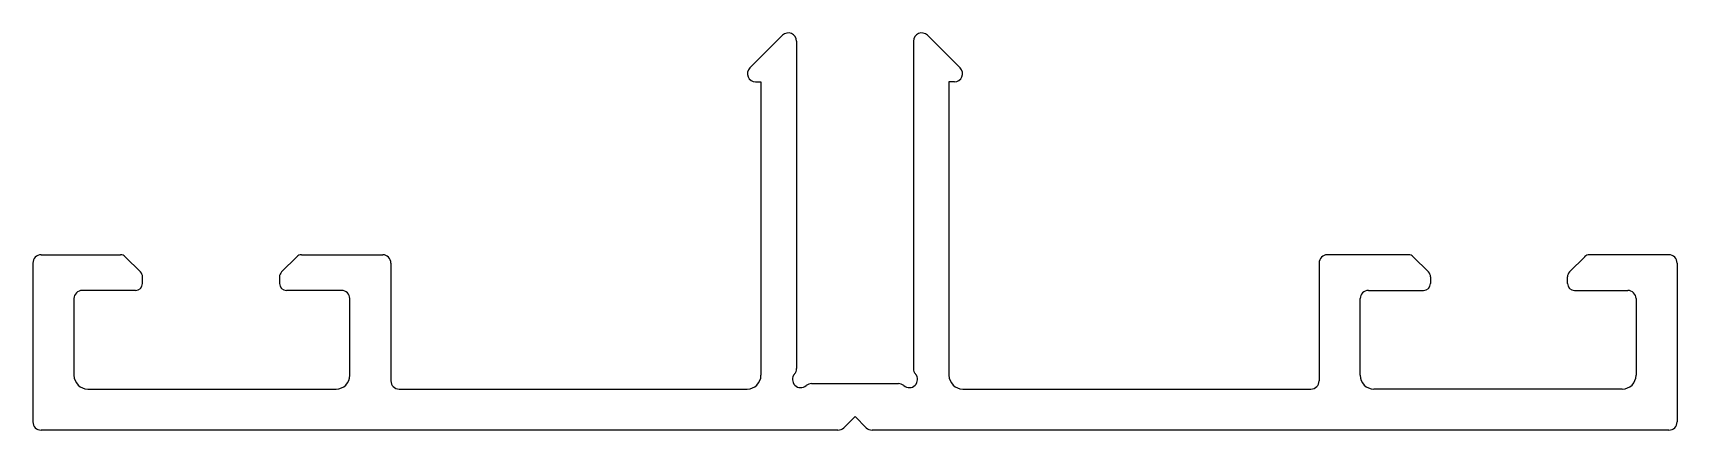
# Model space of a CAD drawing. Extents: x 1444.8 to 1504.8, y 202.4 to 216.9.
import ezdxf

# ---------------------------------------------------------------- set-up
doc = ezdxf.new("R2010")
doc.units = 0
doc.header["$LTSCALE"] = 5
doc.layers.get('0').update_dxf_attribs({"linetype": 'CONTINUOUS'})

msp = doc.modelspace()

# ---------------------------------------------------------------- linework, layer by layer
at = {"color": 0}
for p, q in [((1472.194, 216.824), (1471, 215.632)), ((1472.706, 216.612), (1472.706, 204.659)), ((1476.967, 216.612), (1476.967, 204.659)), ((1477.479, 216.824), (1478.673, 215.632)), ((1471.212, 215.12), (1471.406, 215.12)), ((1471.406, 215.12), (1471.406, 204.412)), ((1478.267, 215.12), (1478.267, 204.412)), ((1478.462, 215.12), (1478.267, 215.12)), ((1445.137, 208.812), (1448.033, 208.812)), ((1454.64, 208.812), (1457.602, 208.812)), ((1495.033, 208.812), (1492.072, 208.812)), ((1504.537, 208.812), (1501.64, 208.812)), ((1444.837, 208.512), (1444.837, 202.712)), ((1448.764, 208.185), (1448.21, 208.739)), ((1454.464, 208.739), (1453.91, 208.185)), ((1457.902, 208.512), (1457.902, 204.212)), ((1491.772, 208.512), (1491.772, 204.212)), ((1495.21, 208.739), (1495.764, 208.185)), ((1500.91, 208.185), (1501.464, 208.739)), ((1504.837, 208.512), (1504.837, 202.712)), ((1448.837, 207.762), (1448.837, 208.008)), ((1453.837, 208.008), (1453.837, 207.762)), ((1495.837, 208.008), (1495.837, 207.762)), ((1500.837, 207.762), (1500.837, 208.008)), ((1446.337, 207.212), (1446.337, 204.412)), ((1448.587, 207.512), (1446.637, 207.512)), ((1456.102, 207.512), (1454.087, 207.512)), ((1456.402, 204.412), (1456.402, 207.212)), ((1493.272, 204.412), (1493.272, 207.212)), ((1493.572, 207.512), (1495.587, 207.512)), ((1501.087, 207.512), (1503.037, 207.512)), ((1503.337, 207.212), (1503.337, 204.412)), ((1473.253, 204.112), (1476.42, 204.112)), ((1446.837, 203.912), (1455.902, 203.912)), ((1458.202, 203.912), (1470.906, 203.912)), ((1478.767, 203.912), (1491.472, 203.912)), ((1502.837, 203.912), (1493.772, 203.912)), ((1474.837, 202.912), (1474.425, 202.5)), ((1474.837, 202.912), (1475.249, 202.5)), ((1474.213, 202.412), (1445.137, 202.412)), ((1504.537, 202.412), (1475.461, 202.412))]:
    msp.add_line(p, q, dxfattribs=at)
for centre, radius, start, end in [((1472.406, 216.612), 0.3, 360, 134.95022), ((1477.267, 216.612), 0.3, 45.04978, 180), ((1471.212, 215.42), 0.3, 134.95022, 270), ((1478.462, 215.42), 0.3, 270, 45.04978), ((1445.137, 208.512), 0.3, 90, 180), ((1448.033, 208.562), 0.25, 45, 90), ((1454.64, 208.562), 0.25, 90, 135), ((1457.602, 208.512), 0.3, 0, 90), ((1492.072, 208.512), 0.3, 90, 180), ((1495.033, 208.562), 0.25, 45, 90), ((1501.64, 208.562), 0.25, 90, 135), ((1504.537, 208.512), 0.3, 0, 90), ((1448.587, 207.762), 0.25, 270, 0), ((1448.587, 208.008), 0.25, 0, 45), ((1454.087, 208.008), 0.25, 135, 180), ((1454.087, 207.762), 0.25, 180, 270), ((1495.587, 207.762), 0.25, 270, 0), ((1495.587, 208.008), 0.25, 0, 45), ((1501.087, 208.008), 0.25, 135, 180), ((1501.087, 207.762), 0.25, 180, 270), ((1446.637, 207.212), 0.3, 90, 180), ((1456.102, 207.212), 0.3, 0, 90), ((1493.572, 207.212), 0.3, 90, 180), ((1503.037, 207.212), 0.3, 0, 90), ((1472.406, 204.659), 0.3, 318.59038, 360), ((1477.267, 204.659), 0.3, 180, 221.40962), ((1446.837, 204.412), 0.5, 180, 270), ((1455.902, 204.412), 0.5, 270, 0), ((1458.202, 204.212), 0.3, 180, 270), ((1470.906, 204.412), 0.5, 270, 0), ((1472.856, 204.262), 0.3, 138.59038, 311.40962), ((1473.253, 203.812), 0.3, 90, 131.40962), ((1476.42, 203.812), 0.3, 48.59038, 90), ((1476.817, 204.262), 0.3, 228.59038, 41.40962), ((1478.767, 204.412), 0.5, 180, 270), ((1491.472, 204.212), 0.3, 270, 0), ((1493.772, 204.412), 0.5, 180, 270), ((1502.837, 204.412), 0.5, 270, 0), ((1445.137, 202.712), 0.3, 180, 270), ((1474.213, 202.712), 0.3, 270, 315), ((1475.461, 202.712), 0.3, 225, 270), ((1504.537, 202.712), 0.3, 270, 0)]:
    msp.add_arc(centre, radius, start, end, dxfattribs=at)

doc.saveas('drawing.dxf')
